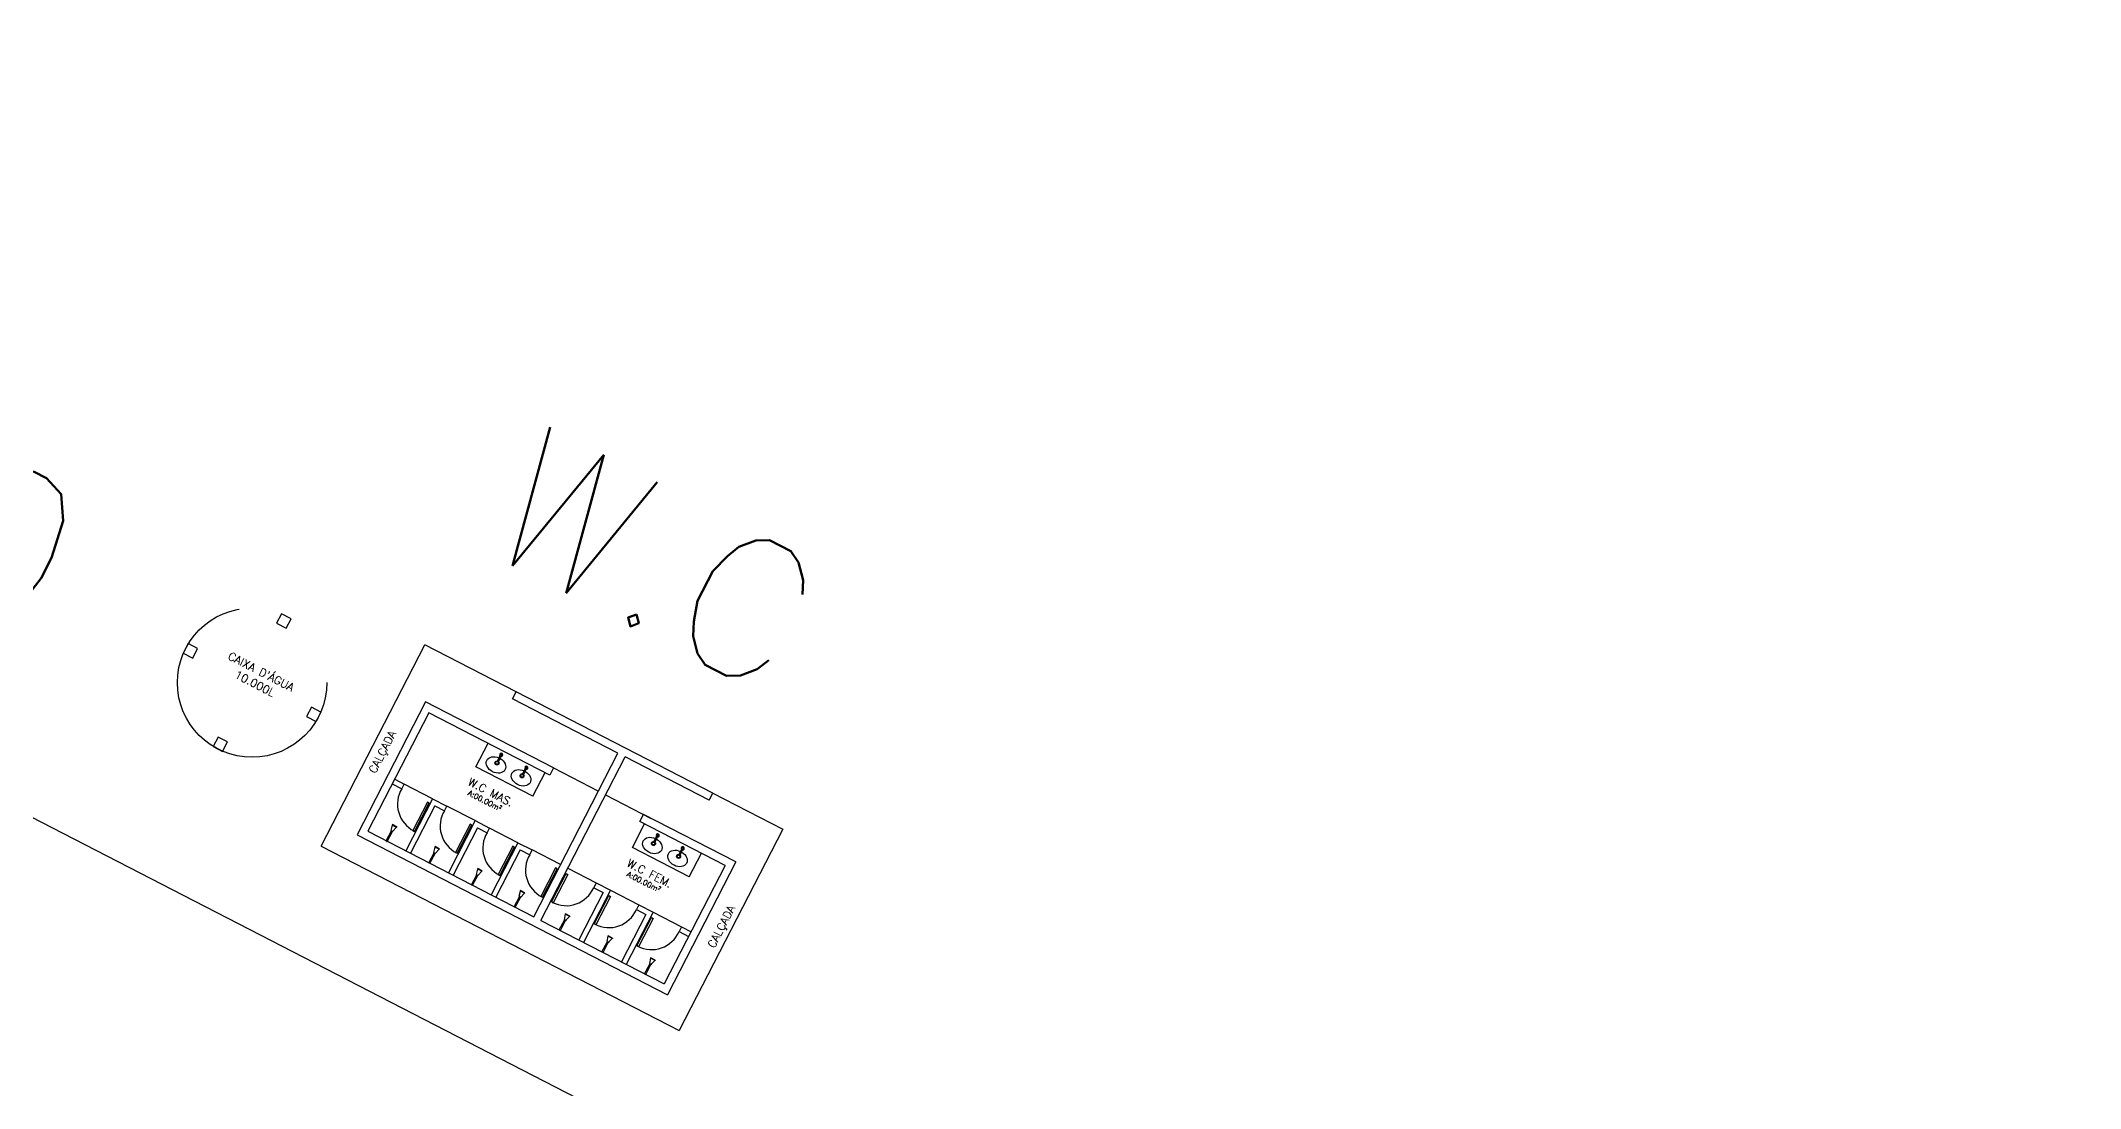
# Model space of a CAD drawing. Header units: millimetres. Extents: x 272118 to 273910, y 9581933 to 9583029.
# Drawn here: x 272735.68 to 272773.92, y 9582889.48 to 9582909.13 of the extents above; entities that cross this region are included whole.
import ezdxf

# ---------------------------------------------------------------- set-up
doc = ezdxf.new("R2010")
doc.units = ezdxf.units.MM
doc.header["$PDMODE"] = 35
doc.linetypes.add('HIDDEN', pattern=[9.525, 6.35, -3.175])
for name, color, linetype in [('ARQ-ALVENARIA', 4, 'Continuous'), ('ARQ-COTAS', 30, 'Continuous'), ('ARQ-PENA-02', 2, 'Continuous'), ('ARQ-PENA-FINA-CINZA', 8, 'Continuous'), ('ARQ-PROJ-01', 1, 'HIDDEN'), ('ARQ-PÇ-HIDROSSAN', 7, 'Continuous'), ('ARQ-TEXTO3', 3, 'Continuous'), ('TERRENO', 6, 'Continuous')]:
    doc.layers.add(name, color=color, linetype=linetype)
doc.styles.add('ROMANS', font='romans.shx')
doc.styles.add('Romans_Anot', font='romans.shx')
doc.dimstyles.new('Escala 1-100', dxfattribs={"dimscale": 10, "dimtxt": 0.2, "dimasz": 0.15, "dimexe": 0.1, "dimexo": 0.2, "dimgap": 0.15, "dimtad": 1, "dimzin": 4, "dimdsep": 46, "dimtxsty": 'Romans_Anot', "dimblk": 'OBLIQUE', "dimcen": 0.25, "dimclrd": 256, "dimclre": 256, "dimclrt": 2, "dimaunit": 1, "dimadec": 3, "dimazin": 0, "dimtfac": 1, "dimtix": 1, "dimtmove": 2, "dimatfit": 3, "dimfxl": 0, "dimlwd": -1, "dimlwe": -1, "dimarcsym": 0})
doc.dimstyles.new('Escala 1-1000', dxfattribs={"dimscale": 15, "dimtxt": 0.2, "dimasz": 0.15, "dimexe": 0.1, "dimexo": 0.2, "dimgap": 0.15, "dimtad": 1, "dimzin": 4, "dimdsep": 46, "dimtxsty": 'Romans_Anot', "dimblk": 'OBLIQUE', "dimcen": 0.25, "dimse1": 1, "dimse2": 1, "dimsd1": 1, "dimsd2": 1, "dimclrd": 256, "dimclre": 256, "dimclrt": 2, "dimaunit": 1, "dimadec": 3, "dimazin": 0, "dimtfac": 1, "dimtix": 1, "dimtmove": 2, "dimatfit": 3, "dimfxl": 0, "dimlwd": -1, "dimlwe": -1, "dimarcsym": 0})

# ---------------------------------------------------------------- blocks, each defined once
blk = doc.blocks.new('*D60')
at = {"layer": 'Defpoints', "color": 0, "transparency": 16777216}
for p in [(272684.902, 9582920.64), (272773.798, 9582874.841), (272773.798, 9582874.841)]:
    blk.add_point(p, dxfattribs=at)
at = {"layer": 'ARQ-COTAS', "color": 2, "transparency": 16777216, "insert": (272729.84, 9582902.302), "char_height": 3, "attachment_point": 5, "rotation": 332.7421, "style": 'Romans_Anot'}
blk.add_mtext('100.00', dxfattribs=at)
blk = doc.blocks.new('_Oblique')
at = {"color": 0, "linetype": 'ByBlock', "lineweight": -2}
blk.add_line((-0.5, -0.5), (0.5, 0.5), dxfattribs=at)
blk = doc.blocks.new('*D61')
at = {"layer": 'Defpoints', "color": 0, "transparency": 16777216}
for p in [(272848.753, 9582941.035), (272848.753, 9582941.035), (272773.798, 9582874.841)]:
    blk.add_point(p, dxfattribs=at)
at = {"layer": 'ARQ-COTAS', "color": 2, "transparency": 16777216, "insert": (272808.793, 9582910.749), "char_height": 3, "attachment_point": 5, "rotation": 41.4483, "style": 'Romans_Anot'}
blk.add_mtext('100.00', dxfattribs=at)
blk = doc.blocks.new('*D66')
at = {"layer": 'ARQ-COTAS', "transparency": 16777216}
for p, q in [((272786.186, 9582913.764), (272789.612, 9582911.999)), ((272788.723, 9582912.457), (272770.277, 9582876.654)), ((272767.74, 9582877.962), (272771.166, 9582876.196))]:
    blk.add_line(p, q, dxfattribs=at)
at = {"layer": 'Defpoints', "color": 0, "transparency": 16777216}
for p in [(272784.408, 9582914.68), (272765.962, 9582878.878), (272770.277, 9582876.654)]:
    blk.add_point(p, dxfattribs=at)
at = {"layer": 'ARQ-COTAS', "transparency": 16777216, "xscale": 1.5, "yscale": 1.5, "zscale": 1.5}
for p, rotation in [((272788.723, 9582912.457), 62.74206312654631), ((272770.277, 9582876.654), 242.7420631265463)]:
    blk.add_blockref('_Oblique', p, dxfattribs=dict(at, rotation=rotation))
at = {"layer": 'ARQ-COTAS', "color": 2, "transparency": 16777216, "insert": (272777.278, 9582895.701), "char_height": 2, "attachment_point": 5, "rotation": 62.7421, "style": 'Romans_Anot'}
blk.add_mtext('40.28', dxfattribs=at)

msp = doc.modelspace()

# ---------------------------------------------------------------- linework, layer by layer
at = {"color": 8}
for p, q in [((272744.3, 9582895.742), (272744.245, 9582895.634)), ((272744.265, 9582895.624), (272744.32, 9582895.732)), ((272744.244, 9582895.632), (272744.243, 9582895.631)), ((272744.245, 9582895.634), (272744.244, 9582895.633)), ((272744.263, 9582895.62), (272744.264, 9582895.622)), ((272744.264, 9582895.622), (272744.265, 9582895.624)), ((272744.715, 9582895.389), (272744.714, 9582895.388)), ((272744.716, 9582895.391), (272744.715, 9582895.39)), ((272744.771, 9582895.499), (272744.716, 9582895.391)), ((272744.734, 9582895.378), (272744.735, 9582895.379)), ((272744.735, 9582895.38), (272744.736, 9582895.381)), ((272744.736, 9582895.381), (272744.792, 9582895.489))]:
    msp.add_line(p, q, dxfattribs=at)
for points in [[(272744.243, 9582895.631, 0), (272744.242, 9582895.629, 0), (272744.242, 9582895.627, 0), (272744.242, 9582895.625, 0), (272744.242, 9582895.623, 0), (272744.243, 9582895.621, 0), (272744.244, 9582895.62, 0), (272744.245, 9582895.618, 0), (272744.246, 9582895.617, 0), (272744.248, 9582895.616, 0), (272744.25, 9582895.615, 0), (272744.252, 9582895.614, 0), (272744.254, 9582895.614, 0), (272744.256, 9582895.615, 0), (272744.257, 9582895.615, 0), (272744.259, 9582895.616, 0), (272744.261, 9582895.617, 0), (272744.262, 9582895.619, 0), (272744.263, 9582895.62, 0)], [(272744.249, 9582895.619, 0), (272744.248, 9582895.62, 0), (272744.246, 9582895.621, 0), (272744.245, 9582895.623, 0), (272744.244, 9582895.624, 0), (272744.244, 9582895.626, 0), (272744.243, 9582895.628, 0), (272744.243, 9582895.63, 0), (272744.244, 9582895.632, 0), (272744.245, 9582895.634, 0)], [(272744.244, 9582895.633, 0), (272744.243, 9582895.631, 0), (272744.243, 9582895.629, 0), (272744.243, 9582895.627, 0), (272744.243, 9582895.625, 0), (272744.244, 9582895.623, 0), (272744.244, 9582895.621, 0), (272744.246, 9582895.62, 0), (272744.247, 9582895.618, 0), (272744.249, 9582895.617, 0), (272744.251, 9582895.617, 0), (272744.253, 9582895.616, 0), (272744.255, 9582895.616, 0), (272744.257, 9582895.616, 0), (272744.258, 9582895.617, 0), (272744.26, 9582895.618, 0), (272744.262, 9582895.619, 0), (272744.263, 9582895.621, 0), (272744.264, 9582895.622, 0)], [(272744.249, 9582895.617, 0), (272744.247, 9582895.618, 0), (272744.246, 9582895.62, 0), (272744.244, 9582895.621, 0), (272744.243, 9582895.623, 0), (272744.243, 9582895.625, 0), (272744.243, 9582895.627, 0), (272744.243, 9582895.629, 0), (272744.243, 9582895.63, 0)], [(272744.265, 9582895.624, 0), (272744.264, 9582895.622, 0), (272744.262, 9582895.62, 0), (272744.261, 9582895.619, 0), (272744.259, 9582895.618, 0), (272744.257, 9582895.618, 0), (272744.255, 9582895.617, 0), (272744.253, 9582895.618, 0), (272744.251, 9582895.618, 0), (272744.249, 9582895.619, 0)], [(272744.263, 9582895.62, 0), (272744.261, 9582895.619, 0), (272744.26, 9582895.618, 0), (272744.258, 9582895.617, 0), (272744.256, 9582895.616, 0), (272744.254, 9582895.616, 0), (272744.252, 9582895.616, 0), (272744.25, 9582895.617, 0), (272744.249, 9582895.617, 0)], [(272744.265, 9582895.624, 0), (272744.265, 9582895.624, 0)], [(272744.714, 9582895.388, 0), (272744.713, 9582895.386, 0), (272744.713, 9582895.384, 0), (272744.713, 9582895.382, 0), (272744.713, 9582895.38, 0), (272744.714, 9582895.379, 0), (272744.715, 9582895.377, 0), (272744.716, 9582895.375, 0), (272744.717, 9582895.374, 0), (272744.719, 9582895.373, 0), (272744.721, 9582895.372, 0), (272744.723, 9582895.372, 0), (272744.725, 9582895.372, 0), (272744.727, 9582895.372, 0), (272744.729, 9582895.373, 0), (272744.73, 9582895.373, 0), (272744.732, 9582895.375, 0), (272744.733, 9582895.376, 0), (272744.734, 9582895.378, 0)], [(272744.721, 9582895.376, 0), (272744.719, 9582895.377, 0), (272744.717, 9582895.378, 0), (272744.716, 9582895.38, 0), (272744.715, 9582895.382, 0), (272744.715, 9582895.384, 0), (272744.714, 9582895.386, 0), (272744.714, 9582895.387, 0), (272744.715, 9582895.389, 0), (272744.716, 9582895.391, 0)], [(272744.715, 9582895.39, 0), (272744.714, 9582895.388, 0), (272744.714, 9582895.386, 0), (272744.714, 9582895.384, 0), (272744.714, 9582895.382, 0), (272744.715, 9582895.38, 0), (272744.716, 9582895.379, 0), (272744.717, 9582895.377, 0), (272744.718, 9582895.376, 0), (272744.72, 9582895.375, 0), (272744.722, 9582895.374, 0), (272744.724, 9582895.373, 0), (272744.726, 9582895.373, 0), (272744.728, 9582895.374, 0), (272744.729, 9582895.374, 0), (272744.731, 9582895.375, 0), (272744.733, 9582895.376, 0), (272744.734, 9582895.378, 0), (272744.735, 9582895.38, 0)], [(272744.72, 9582895.375, 0), (272744.718, 9582895.376, 0), (272744.717, 9582895.377, 0), (272744.715, 9582895.379, 0), (272744.715, 9582895.38, 0), (272744.714, 9582895.382, 0), (272744.714, 9582895.384, 0), (272744.714, 9582895.386, 0), (272744.714, 9582895.388, 0)], [(272744.734, 9582895.377, 0), (272744.732, 9582895.376, 0), (272744.731, 9582895.375, 0), (272744.729, 9582895.374, 0), (272744.727, 9582895.373, 0), (272744.725, 9582895.373, 0), (272744.723, 9582895.373, 0), (272744.721, 9582895.374, 0), (272744.72, 9582895.375, 0)], [(272744.736, 9582895.381, 0), (272744.735, 9582895.379, 0), (272744.733, 9582895.378, 0), (272744.732, 9582895.376, 0), (272744.73, 9582895.376, 0), (272744.728, 9582895.375, 0), (272744.726, 9582895.375, 0), (272744.724, 9582895.375, 0), (272744.722, 9582895.375, 0), (272744.721, 9582895.376, 0)], [(272744.736, 9582895.381, 0), (272744.736, 9582895.381, 0)]]:
    msp.add_polyline3d(points, dxfattribs=at)
for centre, radius, start, end in [((272744.31, 9582895.737), 0.0297, 332.7421, 220.0538), ((272744.31, 9582895.737), 0.0286, 265.97, 219.1347), ((272744.31, 9582895.737), 0.0114, 332.7421, 152.7421), ((272744.31, 9582895.737), 0.0297, 265.0649, 332.7421), ((272744.781, 9582895.494), 0.0297, 332.7421, 220.0538), ((272744.781, 9582895.494), 0.0286, 265.97, 219.1347), ((272744.781, 9582895.494), 0.0114, 332.7421, 152.7421), ((272744.781, 9582895.494), 0.0297, 265.0649, 332.7421)]:
    msp.add_arc(centre, radius, start, end, dxfattribs=at)
at = {"layer": 'ARQ-ALVENARIA', "color": 8}
for p, q in [((272744.523, 9582896.785), (272744.591, 9582896.919)), ((272746.5, 9582895.766), (272744.523, 9582896.785)), ((272748.28, 9582895.018), (272744.591, 9582896.919)), ((272742.889, 9582896.727), (272741.607, 9582894.238)), ((272742.954, 9582896.525), (272741.809, 9582894.302)), ((272745.29, 9582895.49), (272742.889, 9582896.727)), ((272745.221, 9582895.357), (272742.954, 9582896.525)), ((272744.92, 9582892.699), (272746.5, 9582895.766)), ((272745.054, 9582892.631), (272746.634, 9582895.698)), ((272748.212, 9582894.885), (272746.634, 9582895.698)), ((272745.29, 9582895.49), (272745.221, 9582895.357))]:
    msp.add_line(p, q, dxfattribs=at)
at = {"layer": 'ARQ-PENA-02', "color": 8}
for p, q in [((272742.313, 9582895.28), (272742.491, 9582895.189)), ((272742.267, 9582895.191), (272742.445, 9582895.1)), ((272742.445, 9582895.1), (272742.491, 9582895.189)), ((272743.024, 9582894.914), (272742.52, 9582893.936)), ((272743.024, 9582894.914), (272743.291, 9582894.776)), ((272746.267, 9582894.986), (272747.112, 9582894.551)), ((272748.212, 9582894.885), (272748.28, 9582895.018)), ((272743.067, 9582894.779), (272742.609, 9582893.89)), ((272743.067, 9582894.779), (272743.245, 9582894.688)), ((272743.245, 9582894.688), (272743.291, 9582894.776)), ((272743.824, 9582894.502), (272743.291, 9582894.776)), ((272743.824, 9582894.502), (272743.32, 9582893.524)), ((272743.824, 9582894.502), (272744.091, 9582894.364)), ((272746.91, 9582894.487), (272746.979, 9582894.62)), ((272748.712, 9582893.727), (272746.979, 9582894.62)), ((272741.607, 9582894.238), (272747.43, 9582891.238)), ((272741.809, 9582894.302), (272744.92, 9582892.699)), ((272742.155, 9582894.124), (272742.251, 9582894.309)), ((272742.155, 9582894.124), (272742.174, 9582894.114)), ((272742.174, 9582894.114), (272742.269, 9582894.3)), ((272742.249, 9582894.319), (272742.245, 9582894.312)), ((272742.245, 9582894.312), (272742.275, 9582894.297)), ((272742.249, 9582894.319), (272742.27, 9582894.417)), ((272742.249, 9582894.319), (272742.279, 9582894.304)), ((272742.27, 9582894.427), (272742.267, 9582894.419)), ((272742.35, 9582894.376), (272742.267, 9582894.419)), ((272742.353, 9582894.384), (272742.27, 9582894.427)), ((272742.279, 9582894.304), (272742.275, 9582894.297)), ((272742.279, 9582894.304), (272742.346, 9582894.378)), ((272742.353, 9582894.384), (272742.35, 9582894.376)), ((272743.867, 9582894.367), (272743.409, 9582893.478)), ((272743.867, 9582894.367), (272744.045, 9582894.275)), ((272744.045, 9582894.275), (272744.091, 9582894.364)), ((272744.624, 9582894.089), (272744.091, 9582894.364)), ((272746.77, 9582893.996), (272746.999, 9582894.441)), ((272748.51, 9582893.662), (272746.91, 9582894.487)), ((272747.178, 9582894.123), (272747.177, 9582894.121)), ((272747.177, 9582894.121), (272747.177, 9582894.119)), ((272747.234, 9582894.231), (272747.178, 9582894.123)), ((272747.197, 9582894.109), (272747.197, 9582894.11)), ((272747.198, 9582894.112), (272747.254, 9582894.22)), ((272747.198, 9582894.111), (272747.198, 9582894.112)), ((272740.934, 9582894.022), (272747.645, 9582890.564)), ((272742.955, 9582893.712), (272743.051, 9582893.897)), ((272742.974, 9582893.702), (272743.07, 9582893.887)), ((272743.049, 9582893.907), (272743.045, 9582893.9)), ((272743.045, 9582893.9), (272743.075, 9582893.885)), ((272743.049, 9582893.907), (272743.07, 9582894.005)), ((272743.049, 9582893.907), (272743.079, 9582893.892)), ((272743.07, 9582894.014), (272743.067, 9582894.007)), ((272743.15, 9582893.964), (272743.067, 9582894.007)), ((272743.153, 9582893.972), (272743.07, 9582894.014)), ((272743.079, 9582893.892), (272743.075, 9582893.885)), ((272743.079, 9582893.892), (272743.146, 9582893.966)), ((272743.153, 9582893.972), (272743.15, 9582893.964)), ((272744.624, 9582894.089), (272744.12, 9582893.112)), ((272744.667, 9582893.955), (272744.209, 9582893.066)), ((272744.624, 9582894.089), (272744.891, 9582893.952)), ((272744.667, 9582893.955), (272744.845, 9582893.863)), ((272744.845, 9582893.863), (272744.891, 9582893.952)), ((272745.424, 9582893.677), (272744.891, 9582893.952)), ((272747.837, 9582893.447), (272746.77, 9582893.996)), ((272748.712, 9582893.727), (272747.43, 9582891.238)), ((272747.648, 9582893.878), (272747.648, 9582893.877)), ((272747.705, 9582893.988), (272747.649, 9582893.88)), ((272747.649, 9582893.88), (272747.649, 9582893.879)), ((272747.668, 9582893.866), (272747.668, 9582893.867)), ((272747.669, 9582893.869), (272747.725, 9582893.977)), ((272747.669, 9582893.868), (272747.669, 9582893.869)), ((272747.837, 9582893.447), (272748.066, 9582893.891)), ((272742.955, 9582893.712), (272742.974, 9582893.702)), ((272743.755, 9582893.3), (272743.851, 9582893.485)), ((272743.774, 9582893.29), (272743.87, 9582893.475)), ((272743.849, 9582893.495), (272743.845, 9582893.488)), ((272743.845, 9582893.488), (272743.875, 9582893.472)), ((272743.849, 9582893.495), (272743.87, 9582893.593)), ((272743.849, 9582893.495), (272743.879, 9582893.48)), ((272743.871, 9582893.602), (272743.867, 9582893.595)), ((272743.95, 9582893.552), (272743.867, 9582893.595)), ((272743.954, 9582893.559), (272743.871, 9582893.602)), ((272743.879, 9582893.48), (272743.875, 9582893.472)), ((272743.879, 9582893.48), (272743.946, 9582893.554)), ((272743.954, 9582893.559), (272743.95, 9582893.552)), ((272745.558, 9582893.609), (272746.091, 9582893.334)), ((272748.51, 9582893.662), (272747.365, 9582891.44)), ((272743.755, 9582893.3), (272743.774, 9582893.29)), ((272744.555, 9582892.887), (272744.651, 9582893.073)), ((272744.574, 9582892.878), (272744.67, 9582893.063)), ((272744.649, 9582893.083), (272744.645, 9582893.075)), ((272744.645, 9582893.075), (272744.675, 9582893.06)), ((272744.649, 9582893.083), (272744.67, 9582893.181)), ((272744.649, 9582893.083), (272744.679, 9582893.068)), ((272744.671, 9582893.19), (272744.667, 9582893.183)), ((272744.75, 9582893.14), (272744.667, 9582893.183)), ((272744.754, 9582893.147), (272744.671, 9582893.19)), ((272744.679, 9582893.068), (272744.675, 9582893.06)), ((272744.679, 9582893.068), (272744.746, 9582893.142)), ((272744.754, 9582893.147), (272744.75, 9582893.14)), ((272746.223, 9582893.153), (272745.765, 9582892.264)), ((272746.358, 9582893.196), (272745.854, 9582892.219)), ((272746.091, 9582893.334), (272746.045, 9582893.245)), ((272746.045, 9582893.245), (272746.223, 9582893.153)), ((272746.091, 9582893.334), (272746.358, 9582893.196)), ((272746.358, 9582893.196), (272746.891, 9582892.922)), ((272744.555, 9582892.887), (272744.574, 9582892.878)), ((272745.054, 9582892.631), (272747.365, 9582891.44)), ((272745.4, 9582892.452), (272745.495, 9582892.638)), ((272745.419, 9582892.443), (272745.514, 9582892.628)), ((272745.494, 9582892.648), (272745.49, 9582892.64)), ((272745.49, 9582892.64), (272745.52, 9582892.625)), ((272745.494, 9582892.648), (272745.515, 9582892.746)), ((272745.494, 9582892.648), (272745.523, 9582892.633)), ((272745.515, 9582892.755), (272745.511, 9582892.747)), ((272745.594, 9582892.705), (272745.511, 9582892.747)), ((272745.598, 9582892.712), (272745.515, 9582892.755)), ((272745.523, 9582892.633), (272745.52, 9582892.625)), ((272745.523, 9582892.633), (272745.591, 9582892.707)), ((272745.598, 9582892.712), (272745.594, 9582892.705)), ((272747.023, 9582892.741), (272746.565, 9582891.852)), ((272747.158, 9582892.784), (272746.654, 9582891.806)), ((272746.891, 9582892.922), (272746.845, 9582892.833)), ((272746.845, 9582892.833), (272747.023, 9582892.741)), ((272746.891, 9582892.922), (272747.158, 9582892.784)), ((272747.158, 9582892.784), (272747.691, 9582892.509)), ((272745.4, 9582892.452), (272745.419, 9582892.443)), ((272746.2, 9582892.04), (272746.295, 9582892.225)), ((272746.219, 9582892.03), (272746.314, 9582892.216)), ((272746.294, 9582892.236), (272746.29, 9582892.228)), ((272746.29, 9582892.228), (272746.32, 9582892.213)), ((272746.294, 9582892.236), (272746.315, 9582892.333)), ((272746.294, 9582892.236), (272746.323, 9582892.22)), ((272746.315, 9582892.343), (272746.311, 9582892.335)), ((272746.394, 9582892.292), (272746.311, 9582892.335)), ((272746.398, 9582892.3), (272746.315, 9582892.343)), ((272746.323, 9582892.22), (272746.32, 9582892.213)), ((272746.323, 9582892.22), (272746.391, 9582892.294)), ((272746.398, 9582892.3), (272746.394, 9582892.292)), ((272747.691, 9582892.509), (272747.645, 9582892.421)), ((272747.645, 9582892.421), (272747.823, 9582892.329)), ((272747.691, 9582892.509), (272747.869, 9582892.418)), ((272746.2, 9582892.04), (272746.219, 9582892.03)), ((272747, 9582891.628), (272747.095, 9582891.813)), ((272747.094, 9582891.823), (272747.09, 9582891.816)), ((272747.09, 9582891.816), (272747.12, 9582891.801)), ((272747.094, 9582891.823), (272747.115, 9582891.921)), ((272747.094, 9582891.823), (272747.123, 9582891.808)), ((272747.115, 9582891.93), (272747.111, 9582891.923)), ((272747.194, 9582891.88), (272747.111, 9582891.923)), ((272747.198, 9582891.888), (272747.115, 9582891.93)), ((272747.123, 9582891.808), (272747.191, 9582891.882)), ((272747.198, 9582891.888), (272747.194, 9582891.88)), ((272747, 9582891.628), (272747.019, 9582891.618)), ((272747.019, 9582891.618), (272747.114, 9582891.804)), ((272747.123, 9582891.808), (272747.12, 9582891.801))]:
    msp.add_line(p, q, dxfattribs=at)
for points in [[(272742.96, 9582894.834), (272742.929, 9582894.85), (272742.655, 9582894.317), (272742.686, 9582894.301)], [(272743.76, 9582894.422), (272743.729, 9582894.438), (272743.455, 9582893.905), (272743.486, 9582893.889)], [(272744.561, 9582894.01), (272744.529, 9582894.026), (272744.255, 9582893.492), (272744.286, 9582893.476)], [(272745.361, 9582893.598), (272745.329, 9582893.614), (272745.055, 9582893.08), (272745.086, 9582893.064)], [(272745.529, 9582893.511), (272745.561, 9582893.495), (272745.286, 9582892.961), (272745.255, 9582892.977)], [(272746.33, 9582893.098), (272746.361, 9582893.082), (272746.086, 9582892.549), (272746.055, 9582892.565)], [(272747.13, 9582892.686), (272747.161, 9582892.67), (272746.886, 9582892.137), (272746.855, 9582892.153)]]:
    msp.add_lwpolyline(points, close=True, dxfattribs=at)
for points in [[(272747.177, 9582894.119, 0), (272747.176, 9582894.118, 0), (272747.175, 9582894.116, 0), (272747.175, 9582894.114, 0), (272747.176, 9582894.112, 0), (272747.176, 9582894.11, 0), (272747.177, 9582894.108, 0), (272747.178, 9582894.107, 0), (272747.18, 9582894.105, 0), (272747.181, 9582894.104, 0), (272747.183, 9582894.103, 0), (272747.185, 9582894.103, 0), (272747.187, 9582894.103, 0), (272747.189, 9582894.103, 0), (272747.191, 9582894.104, 0), (272747.193, 9582894.105, 0), (272747.194, 9582894.106, 0), (272747.196, 9582894.107, 0), (272747.197, 9582894.109, 0)], [(272747.177, 9582894.121, 0), (272747.177, 9582894.119, 0), (272747.176, 9582894.117, 0), (272747.176, 9582894.115, 0), (272747.176, 9582894.114, 0), (272747.177, 9582894.112, 0), (272747.178, 9582894.11, 0), (272747.179, 9582894.108, 0), (272747.181, 9582894.107, 0), (272747.182, 9582894.106, 0), (272747.184, 9582894.105, 0), (272747.186, 9582894.105, 0), (272747.188, 9582894.105, 0), (272747.19, 9582894.105, 0), (272747.192, 9582894.106, 0), (272747.194, 9582894.106, 0), (272747.195, 9582894.108, 0), (272747.197, 9582894.109, 0), (272747.198, 9582894.111, 0)], [(272747.182, 9582894.106, 0), (272747.181, 9582894.107, 0), (272747.179, 9582894.108, 0), (272747.178, 9582894.11, 0), (272747.177, 9582894.112, 0), (272747.176, 9582894.113, 0), (272747.176, 9582894.115, 0), (272747.176, 9582894.117, 0), (272747.177, 9582894.119, 0)], [(272747.183, 9582894.107, 0), (272747.181, 9582894.108, 0), (272747.18, 9582894.11, 0), (272747.179, 9582894.111, 0), (272747.178, 9582894.113, 0), (272747.177, 9582894.115, 0), (272747.177, 9582894.117, 0), (272747.177, 9582894.119, 0), (272747.177, 9582894.121, 0), (272747.178, 9582894.123, 0)], [(272747.196, 9582894.109, 0), (272747.195, 9582894.107, 0), (272747.193, 9582894.106, 0), (272747.191, 9582894.105, 0), (272747.19, 9582894.105, 0), (272747.188, 9582894.105, 0), (272747.186, 9582894.105, 0), (272747.184, 9582894.105, 0), (272747.182, 9582894.106, 0)], [(272747.198, 9582894.112, 0), (272747.197, 9582894.11, 0), (272747.196, 9582894.109, 0), (272747.194, 9582894.108, 0), (272747.193, 9582894.107, 0), (272747.191, 9582894.106, 0), (272747.189, 9582894.106, 0), (272747.187, 9582894.106, 0), (272747.185, 9582894.107, 0), (272747.183, 9582894.107, 0)], [(272747.198, 9582894.112, 0), (272747.198, 9582894.112, 0)], [(272747.648, 9582893.877, 0), (272747.647, 9582893.875, 0), (272747.646, 9582893.873, 0), (272747.646, 9582893.871, 0), (272747.647, 9582893.869, 0), (272747.647, 9582893.867, 0), (272747.648, 9582893.865, 0), (272747.649, 9582893.864, 0), (272747.651, 9582893.863, 0), (272747.653, 9582893.862, 0), (272747.654, 9582893.861, 0), (272747.656, 9582893.86, 0), (272747.658, 9582893.86, 0), (272747.66, 9582893.861, 0), (272747.662, 9582893.861, 0), (272747.664, 9582893.862, 0), (272747.665, 9582893.863, 0), (272747.667, 9582893.865, 0), (272747.668, 9582893.866, 0)], [(272747.649, 9582893.879, 0), (272747.648, 9582893.877, 0), (272747.647, 9582893.875, 0), (272747.647, 9582893.873, 0), (272747.648, 9582893.871, 0), (272747.648, 9582893.869, 0), (272747.649, 9582893.867, 0), (272747.65, 9582893.866, 0), (272747.652, 9582893.864, 0), (272747.653, 9582893.863, 0), (272747.655, 9582893.863, 0), (272747.657, 9582893.862, 0), (272747.659, 9582893.862, 0), (272747.661, 9582893.862, 0), (272747.663, 9582893.863, 0), (272747.665, 9582893.864, 0), (272747.666, 9582893.865, 0), (272747.668, 9582893.866, 0), (272747.669, 9582893.868, 0)], [(272747.653, 9582893.863, 0), (272747.652, 9582893.864, 0), (272747.65, 9582893.866, 0), (272747.649, 9582893.867, 0), (272747.648, 9582893.869, 0), (272747.648, 9582893.871, 0), (272747.647, 9582893.873, 0), (272747.647, 9582893.875, 0), (272747.648, 9582893.876, 0)], [(272747.654, 9582893.865, 0), (272747.652, 9582893.866, 0), (272747.651, 9582893.867, 0), (272747.65, 9582893.869, 0), (272747.649, 9582893.87, 0), (272747.648, 9582893.872, 0), (272747.648, 9582893.874, 0), (272747.648, 9582893.876, 0), (272747.648, 9582893.878, 0), (272747.649, 9582893.88, 0)], [(272747.667, 9582893.866, 0), (272747.666, 9582893.865, 0), (272747.664, 9582893.863, 0), (272747.663, 9582893.863, 0), (272747.661, 9582893.862, 0), (272747.659, 9582893.862, 0), (272747.657, 9582893.862, 0), (272747.655, 9582893.863, 0), (272747.653, 9582893.863, 0)], [(272747.669, 9582893.869, 0), (272747.668, 9582893.868, 0), (272747.667, 9582893.866, 0), (272747.665, 9582893.865, 0), (272747.664, 9582893.864, 0), (272747.662, 9582893.864, 0), (272747.66, 9582893.863, 0), (272747.658, 9582893.863, 0), (272747.656, 9582893.864, 0), (272747.654, 9582893.865, 0)], [(272747.669, 9582893.869, 0), (272747.669, 9582893.869, 0)]]:
    msp.add_polyline3d(points, dxfattribs=at)
for centre, radius in [((272747.165, 9582894.074), 0.0384), ((272747.165, 9582894.074), 0.0274), ((272747.636, 9582893.831), 0.0384), ((272747.636, 9582893.831), 0.0274)]:
    msp.add_circle(centre, radius, dxfattribs=at)
for centre, radius, start, end in [((272742.932, 9582894.811), 0.566, 149.3004, 242.7421), ((272743.732, 9582894.399), 0.566, 149.3004, 242.7421), ((272744.532, 9582893.986), 0.566, 149.3004, 242.7421), ((272747.244, 9582894.225), 0.0297, 332.7421, 220.0538), ((272747.244, 9582894.225), 0.0286, 265.97, 219.1347), ((272747.244, 9582894.225), 0.0114, 332.7421, 152.7421), ((272747.244, 9582894.225), 0.0297, 265.0649, 332.7421), ((272745.332, 9582893.574), 0.566, 149.3004, 242.7421), ((272747.715, 9582893.983), 0.0297, 332.7421, 220.0538), ((272747.715, 9582893.983), 0.0286, 265.97, 219.1347), ((272747.715, 9582893.983), 0.0114, 332.7421, 152.7421), ((272747.715, 9582893.983), 0.0297, 265.0649, 332.7421), ((272745.527, 9582893.473), 0.566, 242.7421, 336.1837), ((272746.327, 9582893.061), 0.566, 242.7421, 336.1837), ((272747.127, 9582892.649), 0.566, 242.7421, 336.1837)]:
    msp.add_arc(centre, radius, start, end, dxfattribs=at)
at = {"layer": 'ARQ-PENA-02', "color": 8, "extrusion": (0, 0, -1)}
for centre in [(272747.145, 9582894.036), (272747.617, 9582893.793)]:
    msp.add_ellipse(centre, major_axis=(0.171, -0.088), ratio=0.742857, start_param=4.775358, end_param=10.940424, dxfattribs=at)
at = {"layer": 'ARQ-PENA-FINA-CINZA', "color": 8}
for p, q in [((272740.934, 9582894.022), (272742.88, 9582897.8)), ((272744.591, 9582896.919), (272742.88, 9582897.8)), ((272745.29, 9582895.49), (272746.134, 9582895.055)), ((272743.024, 9582894.914), (272742.491, 9582895.189)), ((272748.28, 9582895.018), (272749.592, 9582894.342)), ((272749.592, 9582894.342), (272747.645, 9582890.564))]:
    msp.add_line(p, q, dxfattribs=at)
at = {"layer": 'ARQ-PROJ-01', "color": 8}
for points in [[(272740.1, 9582898.203), (272740.278, 9582898.111), (272740.369, 9582898.289), (272740.192, 9582898.381)], [(272738.349, 9582897.643), (272738.527, 9582897.551), (272738.618, 9582897.729), (272738.441, 9582897.821)], [(272740.66, 9582896.452), (272740.838, 9582896.36), (272740.93, 9582896.538), (272740.752, 9582896.63)], [(272738.909, 9582895.892), (272739.087, 9582895.8), (272739.179, 9582895.978), (272739.001, 9582896.07)]]:
    msp.add_lwpolyline(points, close=True, dxfattribs=at)
msp.add_circle((272739.639, 9582897.09), 1.4, dxfattribs=at)
at = {"layer": 'ARQ-PÇ-HIDROSSAN', "color": 8}
for p, q in [((272743.836, 9582895.508), (272744.065, 9582895.952)), ((272744.903, 9582894.958), (272743.836, 9582895.508)), ((272744.903, 9582894.958), (272745.132, 9582895.403))]:
    msp.add_line(p, q, dxfattribs=at)
at = {"layer": 'ARQ-PÇ-HIDROSSAN', "color": 8, "ltscale": 0.03}
for centre, radius in [((272744.231, 9582895.585), 0.0384), ((272744.231, 9582895.585), 0.0274), ((272744.702, 9582895.342), 0.0384), ((272744.702, 9582895.342), 0.0274)]:
    msp.add_circle(centre, radius, dxfattribs=at)
at = {"layer": 'ARQ-PÇ-HIDROSSAN', "color": 8, "ltscale": 0.03, "extrusion": (0, 0, -1)}
for centre in [(272744.212, 9582895.547), (272744.683, 9582895.305)]:
    msp.add_ellipse(centre, major_axis=(0.171, -0.088), ratio=0.742857, start_param=4.775358, end_param=10.940424, dxfattribs=at)
at = {"layer": 'TERRENO'}
msp.add_line((272684.902, 9582920.64), (272773.798, 9582874.841), dxfattribs=at)

# ---------------------------------------------------------------- texts
at = {"layer": 'ARQ-PENA-02', "color": 8, "style": 'ROMANS'}
for s, insert, char_height, width, attachment_point, rotation in [('\\pi-0.04474;A:00.00m²', (272743.761, 9582895.056), 0.1, 0.65338, 1, 332.7421), ('W.C FEM.', (272747.093, 9582893.514), 0.15, 1.12177, 5, 332.7421), ('\\pi-0.04474;A:00.00m²', (272746.74, 9582893.535), 0.1, 0.65338, 1, 332.7421), ('CALÇADA', (272748.456, 9582892.506), 0.15, 1.12177, 5, 62.7421)]:
    msp.add_mtext(s, dxfattribs=dict(at, insert=insert, char_height=char_height, width=width, attachment_point=attachment_point, rotation=rotation))
at = {"layer": 'ARQ-TEXTO3', "insert": (272747.184, 9582899.393), "char_height": 2.6325, "width": 6.5449, "attachment_point": 5, "rotation": 332.7421, "style": 'ROMANS'}
msp.add_mtext('W.C', dxfattribs=at)
at = {"layer": 'ARQ-TEXTO3', "color": 8, "char_height": 0.15, "attachment_point": 5, "style": 'ROMANS'}
for s, insert, width, rotation in [("CAIXA D'ÁGUA\\P10.000L", (272739.751, 9582897.184), 1.94476, 332.7421), ('CALÇADA', (272742.1, 9582895.781), 1.12177, 62.7421), ('W.C MAS.', (272744.115, 9582895.036), 1.12177, 332.7421)]:
    msp.add_mtext(s, dxfattribs=dict(at, insert=insert, width=width, rotation=rotation))

# ---------------------------------------------------------------- dimensions: what is measured, and where the dimension line sits
at = {"layer": 'ARQ-COTAS'}
dim = msp.add_aligned_dim(p1=(272773.798, 9582874.841), p2=(272848.753, 9582941.035), distance=0, dimstyle='Escala 1-1000', dxfattribs=at)
dim.commit()
dim.dimension.update_dxf_attribs({"geometry": '*D61', "text_midpoint": (272808.793, 9582910.749)})
dim = msp.add_linear_dim(base=(272773.798, 9582874.841), p1=(272684.902, 9582920.64), p2=(272773.798, 9582874.841), angle=332.7421, dimstyle='Escala 1-1000', dxfattribs=at)
dim.commit()
dim.dimension.update_dxf_attribs({"geometry": '*D60', "text_midpoint": (272729.84, 9582902.302), "dimtype": 161})
dim = msp.add_linear_dim(base=(272770.2772, 9582876.6543), p1=(272784.408, 9582914.6801), p2=(272765.9621, 9582878.8775), angle=242.7421, dimstyle='Escala 1-100', dxfattribs=at)
dim.commit()
dim.dimension.update_dxf_attribs({"geometry": '*D66', "text_midpoint": (272777.2777, 9582895.7006)})

doc.saveas('drawing.dxf')
